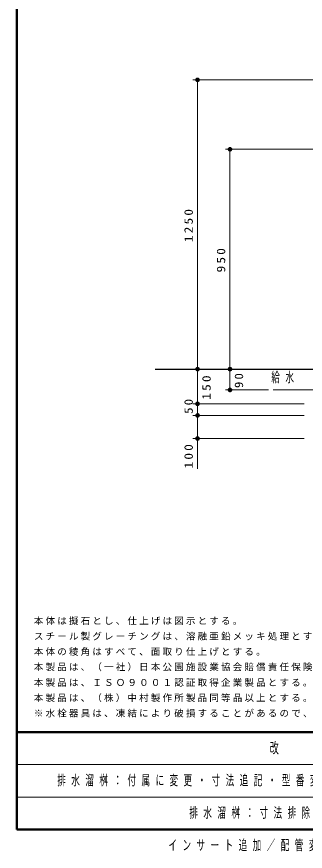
# Model space of a CAD drawing. Units: millimetres on the paper, scale 1:20. Extents: x -385 to 0, y -5 to 267.
# Drawn here: x -385 to -322.7, y -4.7 to 175.6 of the extents above; entities that cross this region are included whole.
import ezdxf

# ---------------------------------------------------------------- set-up
doc = ezdxf.new("R2010")
doc.units = ezdxf.units.MM
doc.layers.add('LY_1', color=7, linetype='Continuous', lineweight=13)
doc.layers.add('LY_2', color=7, linetype='Continuous', lineweight=13)
doc.styles.add('ＭＳ ゴシック', font='')
doc.styles.get('ＭＳ ゴシック').set_extended_font_data('MS Gothic')

# ---------------------------------------------------------------- blocks, each defined once
blk = doc.blocks.new('filled_dot')
at = {"color": 0, "linetype": 'Continuous', "lineweight": -2, "const_width": 1.25}
blk.add_lwpolyline([(-0.625, 0, 1), (0.625, 0, 1)], format="xyb", close=True, dxfattribs=at)

msp = doc.modelspace()

# ---------------------------------------------------------------- linework, layer by layer
at = {"layer": 'LY_1'}
for p, q in [((-305.471, 161.966), (-346.971, 161.966)), ((-345.971, 99.466), (-345.971, 161.966)), ((-302.389, 146.966), (-339.971, 146.966)), ((-338.971, 99.466), (-338.971, 146.966)), ((-331.747, 99.466), (-346.971, 99.466)), ((-339.971, 99.466), (-346.971, 99.466)), ((-345.971, 91.966), (-345.971, 99.466)), ((-331.747, 99.466), (-339.971, 99.466)), ((-330.747, 99.466), (-339.971, 99.466)), ((-338.971, 94.966), (-338.971, 99.466)), ((-330.633, 94.966), (-339.971, 94.966)), ((-322.971, 91.966), (-346.971, 91.966)), ((-345.971, 89.466), (-345.971, 91.966)), ((-322.971, 89.466), (-346.971, 89.466)), ((-345.971, 77.941), (-345.971, 89.466)), ((-322.971, 84.466), (-346.971, 84.466))]:
    msp.add_line(p, q, dxfattribs=at)
at = {"layer": 'LY_1', "lineweight": 25}
msp.add_line((-355.088, 99.466), (-319.471, 99.466), dxfattribs=at)
at = {"layer": 'LY_1'}
msp.add_lwpolyline([(-319.471, 94.966), (-323.208, 94.966), (-329.633, 94.966)], dxfattribs=at)
at = {"layer": 'LY_2', "lineweight": 50}
for p, q in [((-385, 267), (-385, 0)), ((-385, 21), (0, 21)), ((-385, 0), (0, 0))]:
    msp.add_line(p, q, dxfattribs=at)
at = {"layer": 'LY_2'}
for p, q in [((-385, 14), (-243.5, 14)), ((-385, 7), (-243.5, 7))]:
    msp.add_line(p, q, dxfattribs=at)

# ---------------------------------------------------------------- block references
at = {"layer": 'LY_1', "xscale": 0.4, "yscale": 0.4}
for p, rotation in [((-345.971, 161.966), 270), ((-338.971, 146.966), 270), ((-345.971, 99.466), 270), ((-345.971, 99.466), 90), ((-338.971, 99.466), 270), ((-338.971, 99.466), 90), ((-338.971, 94.966), 90), ((-345.971, 91.966), 90), ((-345.971, 91.966), 270), ((-345.971, 89.466), 90), ((-345.971, 89.466), 270), ((-345.971, 84.466), 90)]:
    msp.add_blockref('filled_dot', p, dxfattribs=dict(at, rotation=rotation))

# ---------------------------------------------------------------- texts
at = {"layer": 'LY_1', "char_height": 1.833, "rotation": 90, "style": 'ＭＳ ゴシック'}
for s, insert, attachment_point in [('\\T1.33;\\W1.15;1250', (-346.971, 130.716), 8), ('\\T1.33;\\W1.15;950', (-339.971, 123.216), 8), ('\\T1.33;\\W1.15;150', (-344.971, 95.716), 2), ('\\T1.34;\\W1.1;90', (-337.971, 97.216), 2), ('\\T1.34;\\W1.1;50', (-346.971, 91.642), 8), ('\\T1.33;\\W1.15;100', (-346.971, 80.858), 8)]:
    msp.add_mtext(s, dxfattribs=dict(at, insert=insert, attachment_point=attachment_point))
at = {"layer": 'LY_1', "style": 'ＭＳ ゴシック'}
for s, insert, char_height, attachment_point in [('\\T1.64;\\W0.6;給水', (-330.049, 97.616), 2.199, 4), ('\\T1.23;本体は擬石とし、仕上げは図示とする。', (-381.298, 44.172), 1.466, 7), ('\\T1.23;スチール製グレーチングは、溶融亜鉛メッキ処理とする。', (-381.298, 40.839), 1.466, 7), ('\\T1.23;本体の稜角はすべて、面取り仕上げとする。', (-381.298, 37.505), 1.466, 7), ('\\T1.23;本製品は、（一社）日本公園施設業協会賠償責任保険加入製品とする。', (-381.298, 34.172), 1.466, 7), ('\\T1.23;本製品は、ＩＳＯ９００１認証取得企業製品とする。', (-381.298, 30.839), 1.466, 7), ('\\T1.23;本製品は、（株）中村製作所製品同等品以上とする。', (-381.298, 27.505), 1.466, 7), ('\\T1.23;※水栓器具は、凍結により破損することがあるので、利用地域に適した管理方法（水抜栓の設置等）を実施のこと。', (-381.298, 24.172), 1.466, 7), ('\\T1.64;\\W0.6;排水溜桝：付属に変更・寸法追記・型番変更（改訂事項継承）', (-376.25, 10.5), 2.199, 4), ('\\T1.64;\\W0.6;排水溜桝：寸法排除', (-347.75, 3.5), 2.199, 4), ('\\T1.64;\\W0.6;インサート追加／配管変更', (-352.25, -3.5), 2.199, 4)]:
    msp.add_mtext(s, dxfattribs=dict(at, insert=insert, char_height=char_height, attachment_point=attachment_point))
at = {"layer": 'LY_2', "color": 4, "insert": (-314.25, 17.5), "char_height": 2.346, "attachment_point": 5, "style": 'ＭＳ ゴシック'}
msp.add_mtext('\\T1.64;\\W0.6;改\u3000\u3000訂\u3000\u3000事\u3000\u3000項', dxfattribs=at)

doc.saveas('drawing.dxf')
